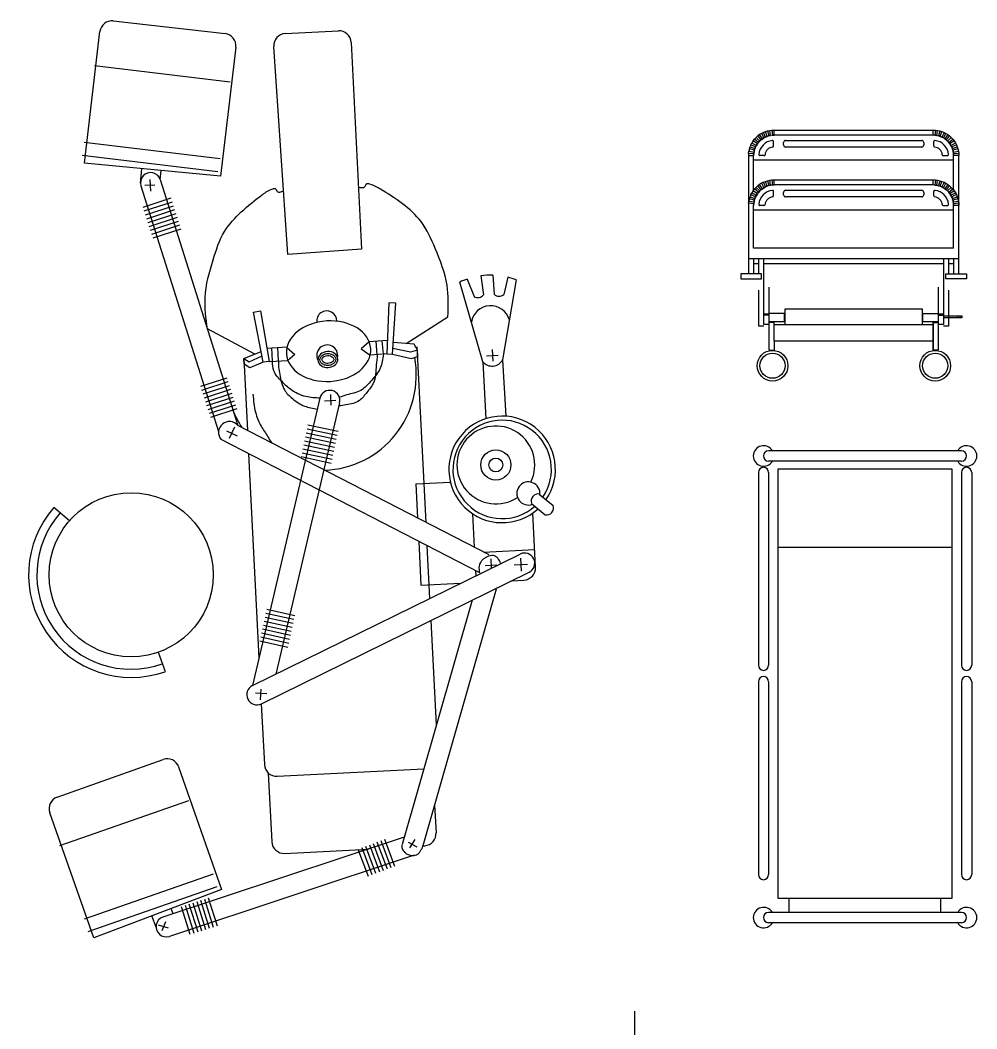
# Model space of a CAD drawing. Header units: millimetres. Extents: x -6176 to 11988, y -1403 to 10916.
# Drawn here: x 427 to 5090, y 2860 to 7777 of the extents above; entities that cross this region are included whole.
import ezdxf

# ---------------------------------------------------------------- set-up
doc = ezdxf.new("R2010")
doc.units = ezdxf.units.MM
doc.linetypes.add('DASHED2', pattern=[0.375, 0.25, -0.125])
doc.linetypes.add('HIDDEN', pattern=[0.375, 0.25, -0.125])

# ---------------------------------------------------------------- blocks, each defined once
blk = doc.blocks.new('A$C0E8B7BF9')
at = {"color": 0}
for p, q in [((470, 2300), (-470, 2300)), ((470, 2250), (-470, 2250)), ((-520, 2194.9), (-520, 1254.9)), ((-470, 2194.9), (-470, 1254.9)), ((470, 2194.9), (470, 1254.9)), ((520, 2194.9), (520, 1254.9)), ((-520, 1174.7), (-520, 234.7)), ((-470, 1174.7), (-470, 234.7)), ((470, 1174.7), (470, 234.7)), ((520, 1174.7), (520, 234.7)), ((-370, 55), (-370, 120)), ((370, 50), (370, 120)), ((470, 50), (-470, 50)), ((470, 50), (-470, 50)), ((470, 0), (-470, 0)), ((470, 0), (-470, 0))]:
    blk.add_line(p, q, dxfattribs=at)
blk.add_lwpolyline([(-425, 2210), (-425, 120), (425, 120), (425, 2210)], close=True, dxfattribs=at)
blk.add_lwpolyline([(-425, 1830.9), (425, 1830.9)], dxfattribs=at)
for centre, radius, start, end in [((-495, 2275), 50, 30, 330), ((495, 2275), 50, 210, 150), ((-470, 2275), 25, 90, 270), ((470, 2275), 25, 270, 90), ((-495, 2194.9), 25, 0, 180), ((495, 2194.9), 25, 0, 180), ((-495, 1254.9), 25, 180, 0), ((495, 1254.9), 25, 180, 0), ((-495, 1174.7), 25, 0, 180), ((495, 1174.7), 25, 0, 180), ((-495, 234.7), 25, 180, 0), ((495, 234.7), 25, 180, 0), ((-495, 25), 50, 30, 330), ((-470, 25), 25, 90, 270), ((-470, 25), 25, 90, 270), ((495, 25), 50, 210, 150), ((470, 25), 25, 270, 90), ((470, 25), 25, 270, 90)]:
    blk.add_arc(centre, radius, start, end, dxfattribs=at)
blk = doc.blocks.new('A$C63835DB5')
at = {"color": 0}
for p, q in [((-489.8, 975.6), (-483.2, 984.3)), ((-483.2, 984.3), (-475.8, 992.3)), ((-464, 968.3), (-483.2, 984.3)), ((-475.8, 992.3), (-467.8, 999.8)), ((-475.8, 992.3), (-458, 974.6)), ((-459, 1006.3), (-467.8, 999.8)), ((-467.8, 999.8), (-451.8, 980.6)), ((-450, 1012.3), (-459, 1006.3)), ((-444.8, 985.8), (-459, 1006.3)), ((-451.8, 980.6), (-444.8, 985.8)), ((-443, 987.1), (-450.8, 981.3)), ((-450.8, 981.3), (-444.2, 986.3)), ((-440.2, 1017.3), (-450, 1012.3)), ((-450, 1012.3), (-437.5, 990.6)), ((-444.8, 985.8), (-437.5, 990.6)), ((-434.5, 992.1), (-443, 987.1)), ((-440.5, 988.6), (-435.2, 991.8)), ((-440.2, 1017.3), (-430.2, 1021.3)), ((-429.8, 994.6), (-440.2, 1017.3)), ((-437.5, 990.6), (-429.8, 994.6)), ((-425.8, 996.3), (-434.5, 992.1)), ((-434, 992.3), (-427.8, 995.3)), ((-430.2, 1021.3), (-419.8, 1024.6)), ((-421.5, 997.8), (-430.2, 1021.3)), ((-429.8, 994.6), (-421.5, 997.8)), ((-413.2, 1000.6), (-425.8, 996.3)), ((-421.5, 997.8), (-421.8, 997.8)), ((-419.8, 1024.6), (-409, 1027.1)), ((-419.8, 1024.6), (-413.2, 1000.6)), ((-407, 1002.1), (-416.5, 999.6)), ((-413.2, 1000.6), (-404.8, 1002.3)), ((-409, 1027.1), (-398.2, 1028.6)), ((-404.8, 1002.3), (-409, 1027.1)), ((-397.2, 1003.6), (-407, 1002.1)), ((-396, 1003.6), (-404.8, 1002.3)), ((-398.2, 1028.6), (-387.5, 1028.8)), ((-398.2, 1028.6), (-396, 1003.6)), ((-397.2, 1003.6), (-387.5, 1003.8)), ((-387.5, 1028.8), (387.5, 1028.8)), ((-387.5, 1003.8), (-387.5, 1028.8)), ((387.5, 1003.8), (-387.5, 1003.8)), ((387.5, 1003.8), (387.5, 1028.8)), ((387.5, 1028.8), (398.5, 1028.6)), ((397.5, 1003.6), (387.5, 1003.8)), ((398.5, 1028.6), (396.2, 1003.6)), ((396.2, 1003.6), (405, 1002.3)), ((407, 1002.1), (397.5, 1003.6)), ((398.5, 1028.6), (409.2, 1027.1)), ((413.5, 1000.6), (402.8, 1002.6)), ((405, 1002.3), (409.2, 1027.1)), ((416.5, 999.6), (407, 1002.1)), ((409, 1001.3), (415.2, 999.8)), ((409.2, 1027.1), (420, 1024.6)), ((420, 1024.6), (413.5, 1000.6)), ((413.5, 1000.6), (425.8, 996.3)), ((423.2, 997.1), (418.8, 998.8)), ((420, 1024.6), (430.2, 1021.3)), ((421.8, 997.8), (430.2, 1021.3)), ((429.8, 994.6), (421.8, 997.8)), ((434.8, 992.1), (425.8, 996.3)), ((440.5, 1017.3), (429.8, 994.6)), ((429.8, 994.6), (437.5, 990.6)), ((430.2, 1021.3), (440.5, 1017.3)), ((443.2, 987.1), (434.8, 992.1)), ((437.5, 990.6), (450, 1012.3)), ((445, 985.8), (437.5, 990.6)), ((440.5, 1017.3), (450, 1012.3)), ((451, 981.3), (443.2, 987.1)), ((444.2, 986.1), (447, 984.3)), ((459.2, 1006.3), (445, 985.8)), ((445, 985.8), (451.8, 980.6)), ((450, 1012.3), (459.2, 1006.3)), ((451.8, 980.6), (468, 999.8)), ((476, 992.3), (458.2, 974.6)), ((459.2, 1006.3), (468, 999.8)), ((464.2, 968.3), (483.2, 984.3)), ((468, 999.8), (476, 992.3)), ((476, 992.3), (483.2, 984.3)), ((483.2, 984.3), (490, 975.6)), ((-508, 936.3), (-510.5, 925.6)), ((-508, 936.3), (-504.8, 946.8)), ((-484, 929.8), (-508, 936.3)), ((-500.8, 956.8), (-504.8, 946.8)), ((-504.8, 946.8), (-481.2, 938.1)), ((-500.8, 956.8), (-495.8, 966.3)), ((-478, 946.3), (-500.8, 956.8)), ((-489.8, 975.6), (-495.8, 966.3)), ((-495.8, 966.3), (-474, 953.8)), ((-469.2, 961.3), (-489.8, 975.6)), ((-484, 929.8), (-481, 939.1)), ((-479.8, 942.3), (-483, 933.1)), ((-481.2, 938.1), (-478, 946.3)), ((-475.5, 951.1), (-479.8, 942.3)), ((-479, 944.1), (-476.2, 949.8)), ((-478, 946.3), (-474, 953.8)), ((-470.5, 959.6), (-475.5, 951.1)), ((-475.2, 951.8), (-472.2, 956.8)), ((-474, 953.8), (-469.2, 961.3)), ((-464.8, 967.3), (-470.5, 959.6)), ((-469.5, 960.8), (-468.2, 962.6)), ((-469.2, 961.3), (-464, 968.3)), ((-458, 974.6), (-464.8, 967.3)), ((-458, 974.6), (-464.5, 967.8)), ((-450.8, 981.3), (-458, 974.6)), ((-458, 974.6), (-451.8, 980.6)), ((-390.4, 950.7), (-390.4, 972.6)), ((-341.9, 955.9), (-341.9, 967.9)), ((-331.9, 977.9), (331.9, 977.9)), ((331.9, 945.9), (-331.9, 945.9)), ((341.9, 967.9), (341.9, 955.9)), ((390.4, 950.7), (390.4, 972.6)), ((458.2, 974.6), (451, 981.3)), ((458.2, 974.6), (464.2, 968.3)), ((464.8, 967.3), (458.2, 974.6)), ((469.5, 961.3), (464.2, 968.3)), ((470.8, 959.6), (464.8, 967.3)), ((464.8, 967.3), (469.8, 960.6)), ((490, 975.6), (469.5, 961.3)), ((469.5, 961.3), (474.2, 953.8)), ((475.8, 951.1), (470.8, 959.6)), ((472.2, 956.8), (475.2, 951.8)), ((474.2, 953.8), (495.8, 966.3)), ((478.2, 946.3), (474.2, 953.8)), ((480, 942.3), (475.8, 951.1)), ((500.8, 956.8), (478.2, 946.3)), ((478.2, 946.3), (481.5, 938.1)), ((483.2, 933.1), (480, 942.3)), ((481, 939.1), (482.2, 935.3)), ((481.5, 938.1), (505, 946.8)), ((484.2, 929.8), (481.5, 938.1)), ((508.2, 936.3), (484.2, 929.8)), ((490, 975.6), (495.8, 966.3)), ((495.8, 966.3), (500.8, 956.8)), ((500.8, 956.8), (505, 946.8)), ((505, 946.8), (508.2, 936.3)), ((508.2, 936.3), (510.8, 925.6)), ((-512, 914.8), (-512.5, 903.8)), ((-512.5, 903.8), (-512.5, 328.3)), ((-512.5, 903.8), (-487.5, 903.8)), ((-512, 914.8), (-510.5, 925.6)), ((-487, 912.6), (-512, 914.8)), ((-510.5, 925.6), (-485.8, 921.3)), ((-487, 913.8), (-487.5, 903.8)), ((-487.5, 903.8), (-487, 912.6)), ((-487.5, 735.6), (-487.5, 903.8)), ((-485.5, 923.6), (-487, 913.8)), ((-487, 912.6), (-485.8, 921.3)), ((-485.8, 921.3), (-484, 929.8)), ((-483, 933.1), (-485.5, 923.6)), ((-484.8, 926.8), (-483.2, 932.3)), ((-437.1, 903.9), (-457.8, 904)), ((437.1, 903.9), (457.8, 904)), ((485.8, 923.6), (483.2, 933.1)), ((483.2, 932.3), (484.8, 926.8)), ((484.2, 929.8), (486, 921.3)), ((487, 913.8), (485.8, 923.6)), ((486, 921.3), (510.8, 925.6)), ((487.2, 912.6), (486, 921.3)), ((487.5, 903.8), (487, 913.8)), ((512, 914.8), (487.2, 912.6)), ((487.2, 912.6), (487.5, 903.8)), ((512.5, 903.8), (487.5, 903.8)), ((487.5, 735.8), (487.5, 903.8)), ((510.8, 925.6), (512, 914.8)), ((512, 914.8), (512.5, 903.8)), ((512.5, 328.3), (512.5, 903.8)), ((-487.5, 884), (487.5, 884)), ((-489.8, 732.6), (-483.2, 741.3)), ((-483.2, 741.3), (-475.8, 749.3)), ((-464, 725.3), (-483.2, 741.3)), ((-475.8, 749.3), (-467.8, 756.8)), ((-475.8, 749.3), (-458, 731.6)), ((-459, 763.3), (-467.8, 756.8)), ((-467.8, 756.8), (-451.8, 737.6)), ((-450, 769.3), (-459, 763.3)), ((-444.8, 742.8), (-459, 763.3)), ((-450.8, 738.3), (-458, 731.6)), ((-458, 731.6), (-451.8, 737.6)), ((-451.8, 737.6), (-444.8, 742.8)), ((-443, 744.1), (-450.8, 738.3)), ((-450.8, 738.3), (-444.2, 743.3)), ((-440.2, 774.3), (-450, 769.3)), ((-450, 769.3), (-437.5, 747.6)), ((-444.8, 742.8), (-437.5, 747.6)), ((-434.5, 749.1), (-443, 744.1)), ((-440.5, 745.6), (-435.2, 748.8)), ((-440.2, 774.3), (-430.2, 778.3)), ((-429.8, 751.6), (-440.2, 774.3)), ((-437.5, 747.6), (-429.8, 751.6)), ((-425.8, 753.3), (-434.5, 749.1)), ((-434, 749.3), (-427.8, 752.3)), ((-430.2, 778.3), (-419.8, 781.6)), ((-421.5, 754.8), (-430.2, 778.3)), ((-429.8, 751.6), (-421.5, 754.8)), ((-413.2, 757.6), (-425.8, 753.3)), ((-421.5, 754.8), (-421.8, 754.8)), ((-419.8, 781.6), (-409, 784.1)), ((-419.8, 781.6), (-413.2, 757.6)), ((-407, 759.1), (-416.5, 756.6)), ((-413.2, 757.6), (-404.8, 759.3)), ((-409, 784.1), (-398.2, 785.6)), ((-404.8, 759.3), (-409, 784.1)), ((-397.2, 760.6), (-407, 759.1)), ((-396, 760.6), (-404.8, 759.3)), ((-398.2, 785.6), (-387.5, 785.8)), ((-398.2, 785.6), (-396, 760.6)), ((-397.2, 760.6), (-387.5, 760.8)), ((-387.5, 785.8), (387.5, 785.8)), ((-387.5, 760.8), (-387.5, 785.8)), ((387.5, 760.8), (-387.5, 760.8)), ((387.5, 760.8), (387.5, 785.8)), ((387.5, 785.8), (398.5, 785.6)), ((397.5, 760.6), (387.5, 760.8)), ((398.5, 785.6), (396.2, 760.6)), ((396.2, 760.6), (405, 759.3)), ((407, 759.1), (397.5, 760.6)), ((398.5, 785.6), (409.2, 784.1)), ((413.5, 757.6), (402.8, 759.6)), ((405, 759.3), (409.2, 784.1)), ((416.5, 756.6), (407, 759.1)), ((409, 758.3), (415.2, 756.8)), ((409.2, 784.1), (420, 781.6)), ((420, 781.6), (413.5, 757.6)), ((413.5, 757.6), (425.8, 753.3)), ((423.2, 754.1), (418.8, 755.8)), ((420, 781.6), (430.2, 778.3)), ((421.8, 754.8), (430.2, 778.3)), ((429.8, 751.6), (421.8, 754.8)), ((434.8, 749.1), (425.8, 753.3)), ((440.5, 774.3), (429.8, 751.6)), ((429.8, 751.6), (437.5, 747.6)), ((430.2, 778.3), (440.5, 774.3)), ((443.2, 744.1), (434.8, 749.1)), ((437.5, 747.6), (450, 769.3)), ((445, 742.8), (437.5, 747.6)), ((440.5, 774.3), (450, 769.3)), ((451, 738.3), (443.2, 744.1)), ((444.2, 743.1), (447, 741.3)), ((459.2, 763.3), (445, 742.8)), ((445, 742.8), (451.8, 737.6)), ((450, 769.3), (459.2, 763.3)), ((458.2, 731.6), (451, 738.3)), ((451.8, 737.6), (468, 756.8)), ((476, 749.3), (458.2, 731.6)), ((459.2, 763.3), (468, 756.8)), ((464.2, 725.3), (483.2, 741.3)), ((468, 756.8), (476, 749.3)), ((476, 749.3), (483.2, 741.3)), ((483.2, 741.3), (490, 732.6)), ((-508, 693.3), (-510.5, 682.6)), ((-508, 693.3), (-504.8, 703.8)), ((-484, 686.8), (-508, 693.3)), ((-500.8, 713.8), (-504.8, 703.8)), ((-504.8, 703.8), (-481.2, 695.1)), ((-500.8, 713.8), (-495.8, 723.3)), ((-478, 703.3), (-500.8, 713.8)), ((-489.8, 732.6), (-495.8, 723.3)), ((-495.8, 723.3), (-474, 710.8)), ((-469.2, 718.3), (-489.8, 732.6)), ((-483, 690.1), (-485.5, 680.6)), ((-484.8, 683.8), (-483.2, 689.3)), ((-484, 686.8), (-481, 696.1)), ((-479.8, 699.3), (-483, 690.1)), ((-481.2, 695.1), (-478, 703.3)), ((-475.5, 708.1), (-479.8, 699.3)), ((-479, 701.1), (-476.2, 706.8)), ((-478, 703.3), (-474, 710.8)), ((-470.5, 716.6), (-475.5, 708.1)), ((-475.2, 708.8), (-472.2, 713.8)), ((-474, 710.8), (-469.2, 718.3)), ((-464.8, 724.3), (-470.5, 716.6)), ((-469.5, 717.8), (-468.2, 719.6)), ((-469.2, 718.3), (-464, 725.3)), ((-458, 731.6), (-464.8, 724.3)), ((-458, 731.6), (-464.5, 724.8)), ((-390.4, 707.7), (-390.4, 729.6)), ((-341.9, 713), (-341.9, 725)), ((-331.9, 735), (331.9, 735)), ((331.9, 703), (-331.9, 703)), ((341.9, 725), (341.9, 713)), ((390.4, 707.7), (390.4, 729.6)), ((458.2, 731.6), (464.2, 725.3)), ((464.8, 724.3), (458.2, 731.6)), ((469.5, 718.3), (464.2, 725.3)), ((470.8, 716.6), (464.8, 724.3)), ((464.8, 724.3), (469.8, 717.6)), ((490, 732.6), (469.5, 718.3)), ((469.5, 718.3), (474.2, 710.8)), ((475.8, 708.1), (470.8, 716.6)), ((472.2, 713.8), (475.2, 708.8)), ((474.2, 710.8), (495.8, 723.3)), ((478.2, 703.3), (474.2, 710.8)), ((480, 699.3), (475.8, 708.1)), ((500.8, 713.8), (478.2, 703.3)), ((478.2, 703.3), (481.5, 695.1)), ((483.2, 690.1), (480, 699.3)), ((481, 696.1), (482.2, 692.3)), ((481.5, 695.1), (505, 703.8)), ((484.2, 686.8), (481.5, 695.1)), ((485.8, 680.6), (483.2, 690.1)), ((483.2, 689.3), (484.8, 683.8)), ((508.2, 693.3), (484.2, 686.8)), ((490, 732.6), (495.8, 723.3)), ((495.8, 723.3), (500.8, 713.8)), ((500.8, 713.8), (505, 703.8)), ((505, 703.8), (508.2, 693.3)), ((508.2, 693.3), (510.8, 682.6)), ((-512, 671.8), (-512.5, 660.8)), ((-512, 671.8), (-510.5, 682.6)), ((-487, 669.6), (-512, 671.8)), ((-510.5, 682.6), (-485.8, 678.3)), ((-487, 670.8), (-487.5, 660.8)), ((-487.5, 660.8), (-487, 669.6)), ((-487.5, 453.3), (-487.5, 660.8)), ((-487.5, 639.3), (487.5, 639.3)), ((-485.5, 680.6), (-487, 670.8)), ((-487, 669.6), (-485.8, 678.3)), ((-485.8, 678.3), (-484, 686.8)), ((-437.1, 661), (-457.8, 661)), ((437.1, 661), (457.8, 661)), ((484.2, 686.8), (486, 678.3)), ((487, 670.8), (485.8, 680.6)), ((486, 678.3), (510.8, 682.6)), ((487.2, 669.6), (486, 678.3)), ((487.5, 660.8), (487, 670.8)), ((512, 671.8), (487.2, 669.6)), ((487.2, 669.6), (487.5, 660.8)), ((487.5, 453.3), (487.2, 665.8)), ((512.5, 660.8), (487.5, 660.8)), ((510.8, 682.6), (512, 671.8)), ((512, 671.8), (512.5, 660.8)), ((487.5, 453.3), (-487.5, 453.3)), ((-512.5, 403.3), (512.5, 403.3)), ((-487.5, 403.3), (-487.5, 328.3)), ((-462.5, 328.3), (-462.5, 403.3)), ((-437.5, 80.5), (-437.5, 403.3)), ((437.5, 403.3), (437.5, 80.5)), ((462.5, 403.3), (462.5, 328.3)), ((487.5, 403.3), (487.5, 328.3)), ((-487.8, 378.3), (-462.8, 378.3)), ((-437.5, 378.3), (437.5, 378.3)), ((462.2, 378.3), (487.2, 378.3)), ((-450, 328.3), (-549.8, 328.3)), ((-549.8, 303.3), (-450, 303.3)), ((-549.2, 303.3), (-549.2, 328.3)), ((-450, 303.3), (-450, 328.3)), ((450, 328.3), (550, 328.3)), ((450, 303.3), (450, 328.3)), ((550, 303.3), (450, 303.3)), ((550, 328.3), (550, 303.3)), ((-462.5, 73.1), (-462.5, 247.9)), ((-412.5, -45), (-412.5, 263)), ((412.5, 263), (412.5, -45)), ((462.5, 247.9), (462.5, 73.1)), ((335, 155), (-335, 155)), ((-335, 155), (-335, 80)), ((335, 80), (335, 155)), ((-412.5, 131.1), (-437.5, 131.1)), ((-412.5, 125.8), (-437.5, 125.8)), ((-337.5, 133.8), (-412.5, 133.8)), ((-337.5, 93.8), (-337.5, 133.8)), ((337.5, 122.5), (335, 122.5)), ((335, 112.5), (337.5, 112.5)), ((337.5, 133.8), (412.5, 133.8)), ((337.5, 93.8), (337.5, 133.8)), ((437.5, 131.1), (412.5, 131.1)), ((412.5, 125.8), (437.5, 125.8)), ((437.5, 122.5), (527.5, 122.5)), ((527.5, 112.5), (437.5, 112.5)), ((449.8, 122.5), (449.8, 122.5)), ((449.8, 112.5), (449.8, 112.5)), ((460.8, 122.5), (460.8, 122.5)), ((460.8, 112.2), (460.8, 112.5)), ((507.5, 112.5), (507.5, 122.5)), ((517.5, 122.5), (517.5, 112.5)), ((527.5, 122.5), (527.5, 112.5)), ((-437.5, 73.1), (-462.5, 73.1)), ((-412.5, 80.5), (-437.5, 80.5)), ((-337.5, 93.8), (-412.5, 93.8)), ((-387.5, 90), (-412.5, 90)), ((-387.5, 0), (-387.5, 90)), ((-387.5, 80), (387.5, 80)), ((412.5, 93.8), (337.5, 93.8)), ((387.5, -45), (387.5, 90)), ((387.5, 90), (412.5, 90)), ((388, 90), (388, -45)), ((412.2, 90), (412.2, -45)), ((437.5, 80.5), (412.5, 80.5)), ((462.5, 73.1), (437.5, 73.1)), ((387.5, 0), (-387.5, 0)), ((-412.5, -45), (-387.5, -45)), ((-387.5, -0.2), (-387.5, -45)), ((412.5, -45), (387.5, -45))]:
    blk.add_line(p, q, dxfattribs=at)
for centre, radius in [((-395.5, -120.1), 74.8), ((397.6, -120.1), 74.8), ((-395.5, -120.1), 61.4), ((397.6, -120.1), 61.4)]:
    blk.add_circle(centre, radius, dxfattribs=at)
for centre, radius, start, end in [((-389, 903.9), 74, 95.3218, 175.8133), ((-390.4, 903.9), 42, 96.1069, 173.8894), ((-395.4, 972.6), 5, 0, 95.3218), ((-395.4, 950.7), 5, 276.1069, 0), ((-331.9, 967.9), 10, 90, 180), ((-331.9, 955.9), 10, 180, 270), ((331.9, 967.9), 10, 0, 90), ((331.9, 955.9), 10, 270, 0), ((395.4, 972.6), 5, 84.6782, 180), ((395.4, 950.7), 5, 180, 263.8931), ((390.4, 903.9), 42, 6.1106, 83.8931), ((389, 903.9), 74, 4.1867, 84.6782), ((-457.8, 909), 5, 175.8133, 269.9632), ((-437.1, 908.9), 5, 269.9632, 353.8894), ((437.1, 908.9), 5, 186.1106, 270.0368), ((457.8, 909), 5, 270.0368, 4.1867), ((-389, 661), 74, 95.3218, 175.8133), ((-390.4, 661), 42, 96.1069, 173.8894), ((-395.4, 729.6), 5, 0, 95.3218), ((-395.4, 707.7), 5, 276.1069, 0), ((-331.9, 725), 10, 90, 180), ((-331.9, 713), 10, 180, 270), ((331.9, 725), 10, 0, 90), ((331.9, 713), 10, 270, 0), ((395.4, 729.6), 5, 84.6782, 180), ((395.4, 707.7), 5, 180, 263.8931), ((390.4, 661), 42, 6.1106, 83.8931), ((389, 661), 74, 4.1867, 84.6782), ((-457.8, 666), 5, 175.8133, 269.9632), ((-437.1, 666), 5, 269.9632, 353.8894), ((437.1, 666), 5, 186.1106, 270.0368), ((457.8, 666), 5, 270.0368, 4.1867)]:
    blk.add_arc(centre, radius, start, end, dxfattribs=at)
blk = doc.blocks.new('XR17192A-P')
at = {"color": 40, "linetype": 'DASHED2'}
for p, q in [((0, -1.7055), (0, 2.2461)), ((-3.222, 0), (3.8885, 0))]:
    blk.add_line(p, q, dxfattribs=at)
at = {"linetype": 'HIDDEN'}
for p, q in [((1.6673, 2.135), (1.6673, -2.135)), ((1.7673, 2.135), (1.7673, -2.135)), ((2.9873, 2.135), (2.9873, -2.135)), ((3.0873, 2.135), (3.0873, -2.135))]:
    blk.add_line(p, q, dxfattribs=at)
for p, q in [((1.6673, 2.135), (3.0873, 2.135)), ((2.0944, 2.0294), (1.7658, 1.6136)), ((2.0944, 2.0294), (2.9888, 1.3226)), ((0.7925, 1.1075), (1.2453, 1.7404)), ((0.8273, 1.6731), (3.9273, 1.6731)), ((0.8273, 1.6731), (0.8273, 1.2631)), ((0.8273, 1.6231), (3.9273, 1.6231)), ((0.8773, 1.6231), (0.8773, 1.3131)), ((2.146, 1.3131), (2.146, 1.6231)), ((2.6085, 1.6231), (2.6085, 1.3131)), ((3.8773, 1.6231), (3.8773, 1.3131)), ((3.9273, 1.6731), (3.9273, 1.2631)), ((1.7658, 1.6136), (2.6602, 0.9068)), ((-0.0818, 1.4909), (0.0818, 1.4909)), ((-0.0818, 1.1416), (-0.0818, 1.4909)), ((0.0818, 1.1416), (0.0818, 1.4909)), ((-0.32, 1.345), (-0.32, 0.845)), ((-0.32, 1.345), (-0.27, 1.345)), ((-0.27, 1.345), (-0.27, 0.845)), ((0.8273, 1.3131), (3.9273, 1.3131)), ((2.9888, 1.3226), (2.6602, 0.9068)), ((0.8273, 1.2631), (3.9273, 1.2631)), ((-1.54, 1.17), (-1.77, 0.94)), ((-1.54, 1.17), (-0.32, 1.17)), ((-0.0818, 1.1416), (0.0818, 1.1416)), ((0.1212, 1.1022), (0.2872, 1.1742)), ((0.2872, 1.1742), (0.2872, 0.8559)), ((0.414, 0.063), (0.5861, 1.1511)), ((0.4436, 0.0583), (0.6157, 1.1464)), ((0.4809, 1.1742), (0.4809, 0.8559)), ((0.5967, 1.1344), (1.4691, 0.8753)), ((0.6052, 1.1632), (1.381, 0.9327)), ((1.2546, 1.137), (1.1455, 1.0029)), ((1.2546, 1.137), (1.4534, 1.0483)), ((-0.1212, 1.1022), (0.1212, 1.1022)), ((-0.1212, 0.9034), (-0.1212, 1.1022)), ((0.1212, 0.9034), (0.1212, 1.1022)), ((0.1887, 1.1314), (0.1657, 1.0905)), ((0.1657, 1.0905), (0.1657, 1.0544)), ((0.1657, 1.0544), (0.1952, 1.0216)), ((-1.3647, 1.02), (-1.54, 0.8447)), ((-1.3647, 1.02), (-0.32, 1.02)), ((0.1952, 0.9921), (0.169, 0.9625)), ((0.1952, 1.0216), (0.1952, 0.9921)), ((1.3513, 0.974), (1.381, 0.9327)), ((1.4053, 0.9531), (1.3574, 0.9818)), ((1.4534, 1.0483), (1.4342, 0.9178)), ((-1.77, 0.94), (-1.77, 0.1617)), ((-0.27, 0.9461), (-0.2273, 0.9461)), ((-0.2273, 0.9461), (-0.2273, 0.9034)), ((-0.2273, 0.9034), (0.1887, 0.9034)), ((0.169, 0.9625), (0.169, 0.9297)), ((0.169, 0.9297), (0.1887, 0.9034)), ((1.4217, 0.8327), (1.2442, 0.9421)), ((1.4691, 0.8753), (1.4053, 0.9531)), ((-1.54, 0.8447), (-1.54, 0.1617)), ((-0.32, 0.845), (-0.27, 0.845)), ((-0.27, 0.8772), (0.2872, 0.8772)), ((-0.1212, 0.5022), (-0.1212, 0.8772)), ((0.1212, 0.5022), (0.1212, 0.8772)), ((1.4297, 0.887), (1.4217, 0.8327)), ((3.0049, 0.57), (3.3283, 0.57)), ((3.3283, 0.57), (3.3283, 0.525)), ((-0.1212, 0.5022), (0.1212, 0.5022)), ((3.3283, 0.525), (3.4033, 0.45)), ((-0.1606, 0.4628), (0.1606, 0.4628)), ((-0.1606, 0.2477), (-0.1606, 0.4628)), ((0.1606, 0.2477), (0.1606, 0.4628)), ((3.4033, 0.45), (3.4033, -0.45)), ((1.115, 0.3249), (1.115, -0.2927)), ((1.3639, 0.38), (3.0542, 0.38)), ((1.3639, 0.38), (1.3639, 0.32)), ((1.3639, 0.35), (3.0542, 0.35)), ((1.3939, 0.35), (1.3939, -0.35)), ((3.0542, 0.38), (3.0542, 0.35)), ((3.0542, 0.35), (3.1042, 0.3)), ((-0.1606, 0.2477), (0.1606, 0.2477)), ((3.1042, 0.3), (3.1042, -0.3)), ((-2.14, 0.1617), (-0.2889, 0.1617)), ((-2.14, -0.1617), (-2.14, 0.1617)), ((-1.77, 0.1617), (-1.77, -0.1617)), ((-1.54, 0.1617), (-1.54, -0.1617)), ((-1.1405, 0.14), (-1.1405, 0.18)), ((-1.0905, 0.23), (-0.7118, 0.23)), ((-0.2889, 0.1617), (-0.2889, -0.1617)), ((0.2599, 0.14), (0.2599, 0.18)), ((0.3099, 0.23), (0.4404, 0.23)), ((0.4708, 0.23), (1.2739, 0.23)), ((-1.4004, 0.09), (-1.1905, 0.09)), ((0, 0.09), (0.2099, 0.09)), ((0.414, -0.0605), (0.414, -0.8853)), ((0.4436, -0.0605), (0.4436, -0.8853)), ((-1.4004, -0.09), (-1.1905, -0.09)), ((-1.1405, -0.14), (-1.1405, -0.18)), ((0, -0.09), (0.2099, -0.09)), ((0.2599, -0.14), (0.2599, -0.18)), ((-2.14, -0.1617), (-0.2889, -0.1617)), ((-1.77, -0.1617), (-1.77, -0.94)), ((-1.54, -0.1617), (-1.54, -0.8447)), ((-1.0905, -0.23), (-0.7382, -0.23)), ((0.3099, -0.23), (0.414, -0.23)), ((0.4436, -0.23), (1.2739, -0.23)), ((1.3639, -0.32), (1.3639, -0.38)), ((3.0542, -0.35), (3.1042, -0.3)), ((1.3639, -0.35), (3.0542, -0.35)), ((1.3639, -0.38), (3.0542, -0.38)), ((3.0542, -0.35), (3.0542, -0.38)), ((3.3283, -0.525), (3.4033, -0.45)), ((3.3283, -0.525), (3.3283, -0.57)), ((3.0049, -0.57), (3.3283, -0.57)), ((-1.54, -0.8447), (-1.3647, -1.02)), ((-0.14, -0.8642), (-0.2394, -0.9909)), ((-0.1007, -0.845), (0.1007, -0.845)), ((0.14, -0.8642), (0.2394, -0.9909)), ((0.4336, -0.8713), (1.1586, -1.1178)), ((-1.77, -0.94), (-1.54, -1.17)), ((0.424, -0.8993), (1.1491, -1.1459)), ((-1.3647, -1.02), (-0.25, -1.02)), ((-0.25, -1.0218), (0.25, -1.0218)), ((-0.25, -1.295), (-0.25, -1.0218)), ((0.25, -1.02), (0.25, -1.17)), ((0.25, -1.295), (0.25, -1.0218)), ((0.8162, -1.0327), (1.327, -1.6789)), ((1.1586, -1.1178), (1.2061, -1.0191)), ((1.2061, -1.0191), (1.2368, -1.0093)), ((-1.54, -1.17), (-0.25, -1.17)), ((1.1459, -1.1443), (1.0982, -1.2429)), ((0.6058, -1.216), (0.5982, -1.2237)), ((0.5982, -1.2237), (0.6987, -1.3242)), ((0.7127, -1.3101), (0.6058, -1.216)), ((1.0982, -1.2429), (1.1097, -1.273)), ((-0.2, -1.345), (0.2, -1.345)), ((0.233, -1.7131), (0.6507, -1.2954)), ((0.6, -1.3074), (0.5929, -1.3532)), ((0.6149, -1.3312), (0.6088, -1.307)), ((0.6507, -1.2954), (0.6907, -1.4072)), ((0.6507, -1.2954), (0.6891, -1.3338)), ((0.6891, -1.3338), (0.7231, -1.2998)), ((0.7371, -1.3138), (0.7031, -1.3478)), ((0.7031, -1.3478), (0.8384, -1.4831)), ((0.7127, -1.3382), (0.8683, -1.4939)), ((0.7231, -1.2998), (0.7371, -1.3138)), ((0.8057, -1.3919), (0.7272, -1.3237)), ((0.3448, -1.7531), (0.6907, -1.4072)), ((0.3807, -1.789), (0.7266, -1.4431)), ((0.6907, -1.4072), (0.7266, -1.4431)), ((0.8384, -1.4831), (0.7266, -1.4431)), ((0.8405, -1.3822), (0.8057, -1.3919)), ((0.8405, -1.3822), (0.9102, -1.452)), ((0.8683, -1.4939), (0.9102, -1.452)), ((0.4207, -1.9008), (0.848, -1.4735)), ((0.8264, -1.5338), (0.7806, -1.5409)), ((0.8026, -1.5189), (0.8268, -1.525)), ((0.832, -1.4575), (0.8224, -1.4671)), ((0.2688, -1.6772), (0.2446, -1.6712)), ((0.245, -1.6624), (0.2908, -1.6553)), ((0.233, -1.7131), (0.4207, -1.9008)), ((0.233, -1.7131), (0.3448, -1.7531)), ((0.3448, -1.7531), (0.3807, -1.789)), ((0.3807, -1.789), (0.4207, -1.9008)), ((0.4714, -1.8888), (0.4785, -1.843)), ((0.8095, -2.2874), (1.2408, -1.8561)), ((1.2408, -1.8561), (1.5308, -2.146)), ((0.4566, -1.865), (0.4626, -1.8892)), ((1.0994, -2.5773), (1.5308, -2.146)), ((1.6673, -2.135), (3.0873, -2.135)), ((0.8095, -2.2874), (1.0994, -2.5773))]:
    blk.add_line(p, q)
for centre, radius in [((0.6009, 1.1488), 0.015), ((0.4288, -0.8853), 0.0148)]:
    blk.add_circle(centre, radius)
for centre, radius, start, end in [((0, 0), 2.14, 54.41581, 308.32331), ((0.3841, 1.1742), 0.0969, 0, 180), ((-0.0818, 1.1022), 0.0394, 90, 180), ((0.0818, 1.1022), 0.0394, 0, 90), ((1.3543, 0.9779), 0.00496, 52.11097, 232.11097), ((0.3841, 0.8559), 0.0969, 180, 0), ((-0.1212, 0.4628), 0.0394, 90, 180), ((0.1212, 0.4628), 0.0394, 0, 90), ((0, 0), 0.275, 24.00905, 132.81841), ((1.3639, 0.23), 0.09, 90, 180), ((-1.0905, 0.18), 0.05, 90, 180), ((-0.2889, 0.3117), 0.15, 270, 312.81841), ((0.3099, 0.18), 0.05, 90, 180), ((-1.4004, 0), 0.09, 90, 270), ((-1.1905, 0.14), 0.05, 270, 0), ((0, 0), 0.09, 90, 270), ((0.2099, 0.14), 0.05, 270, 0), ((0, 0), 0.275, 335.99095, 24.00905), ((0.4288, 0.0607), 0.015, 171.01033, 351.01033), ((0.4288, -0.0605), 0.0148, 0, 180), ((-1.1905, -0.14), 0.05, 0, 90), ((0, 0), 0.275, 227.18159, 335.99095), ((0.2099, -0.14), 0.05, 0, 90), ((-1.0905, -0.18), 0.05, 180, 270), ((-0.2889, -0.3117), 0.15, 47.18159, 90), ((0.3099, -0.18), 0.05, 180, 270), ((1.3639, -0.23), 0.09, 180, 270), ((-0.1007, -0.895), 0.05, 90, 141.91539), ((0.1007, -0.895), 0.05, 38.08461, 90), ((-0.2, -1.0218), 0.05, 141.91539, 180), ((0.2, -1.0218), 0.05, 360, 38.08461), ((1.1539, -1.1318), 0.0148, 251.22021, 71.22021), ((-0.2, -1.295), 0.05, 180, 270), ((0.2, -1.295), 0.05, 270, 0), ((0.6045, -1.3081), 0.00709, 323.3005, 221.90238), ((0.6045, -1.3081), 0.00449, 14.02347, 171.17941), ((0.8257, -1.5293), 0.00709, 228.09762, 126.6995), ((0.8257, -1.5293), 0.00449, 278.82059, 75.97653), ((0.2457, -1.6668), 0.00709, 48.09762, 306.6995), ((0.2457, -1.6668), 0.00449, 98.82059, 255.97653), ((0.467, -1.8881), 0.00709, 143.3005, 41.90238), ((0.467, -1.8881), 0.00449, 194.02347, 351.17941)]:
    blk.add_arc(centre, radius, start, end)
blk = doc.blocks.new('21154')
at = {"color": 0}
for p, q in [((-87.2, 2699.8), (458, 2638.2)), ((-227.6, 2006.2), (-152.8, 2647.7)), ((751, 2638.2), (1010.3, 2651.3)), ((510.2, 2572.2), (435.1, 1942.7)), ((764, 1561.1), (694.9, 2574.9)), ((1072.5, 2595), (1123.5, 1586.8)), ((435.1, 1942.7), (-227.6, 2006.2)), ((45.2, 1908.8), (52, 1979.4)), ((141.7, 1926.2), (145.9, 1970.4)), ((90.7, 1927.6), (93.6, 1870.1)), ((141.7, 1926.2), (520.2, 728.2)), ((47.4, 1896.4), (425.9, 698.4)), ((65.8, 1898.8), (115.8, 1901.3)), ((193.2, 1835.1), (56.2, 1790.6)), ((199.3, 1816.3), (62.3, 1771.8)), ((205.4, 1797.5), (68.5, 1753)), ((211.5, 1778.7), (74.6, 1734.2)), ((217.6, 1759.9), (80.7, 1715.4)), ((223.7, 1741.1), (86.8, 1696.6)), ((229.8, 1722.3), (92.9, 1677.8)), ((235.9, 1703.5), (99, 1659)), ((242, 1684.7), (105.1, 1640.2)), ((1123.5, 1586.8), (764, 1561.1)), ((1714.8, 1038), (1602, 1426.6)), ((1638.1, 1441.7), (1671.5, 1356.1)), ((1704.6, 1458), (1717.5, 1365)), ((1763.6, 1461), (1769.2, 1367.7)), ((1877.3, 1437.1), (1810.8, 1047.5)), ((1836.2, 1450.5), (1816.8, 1366.8)), ((596.3, 1280.9), (629.9, 1287)), ((644.1, 1035.8), (596.3, 1280.9)), ((629.9, 1287), (671.9, 1040.2)), ((1256.3, 1326.5), (1245.7, 1076.4)), ((1290.4, 1324.7), (1256.3, 1326.5)), ((1273.8, 1075.6), (1290.4, 1324.7)), ((1339.7, 1127.7), (1544.3, 1258.2)), ((602.7, 1075.9), (371.4, 1198.9)), ((1160.3, 1135.9), (1121.8, 1100.7)), ((1248.5, 1142.6), (1160.3, 1135.9)), ((1199.8, 1072.9), (1194.8, 1138.6)), ((1229.2, 1075.1), (1224.2, 1140.8)), ((1379.3, 1125), (1277.6, 1131.8)), ((549, 1054.8), (633.9, 1088.1)), ((660.7, 1105.5), (759.7, 1110.5)), ((688.4, 1041), (685.1, 1106.8)), ((717.8, 1042.5), (714.5, 1108.2)), ((759.1, 1108.1), (798.4, 1074.6)), ((1121.8, 1100.7), (1164.7, 1070.3)), ((1360.9, 1084.6), (1275.6, 1103)), ((1395.4, 1094.6), (1360.9, 1084.6)), ((1395.4, 1094.6), (1379.3, 1125)), ((1437.8, 255.4), (1394.5, 1111.2)), ((1396.9, 1063.5), (1395.4, 1094.6)), ((1760.3, 1098.1), (1763.2, 1042.1)), ((550.4, 1026.7), (549, 1054.8)), ((549, 1054.8), (574.7, 1038.2)), ((549, 1054.8), (566.7, 704.2)), ((574.7, 1038.2), (638, 1067.1)), ((644.1, 1035.8), (577.6, 1008.9)), ((671.9, 1040.2), (644.1, 1035.8)), ((671.9, 1040.2), (763.8, 1044.8)), ((798.4, 1074.6), (763.8, 1044.8)), ((1245.7, 1076.4), (1164.7, 1070.3)), ((1245.7, 1076.4), (1273.8, 1075.6)), ((1273.8, 1075.6), (1365, 1054.2)), ((1365, 1054.2), (1396.9, 1063.5)), ((1714.8, 1038), (1728.1, 760.9)), ((1732.5, 1067.2), (1788.5, 1070.1)), ((1810.8, 1047.5), (1825.8, 773)), ((577.6, 1008.9), (550.4, 1026.7)), ((465.6, 959.1), (337.1, 917.4)), ((471.7, 940.3), (343.2, 898.6)), ((477.8, 921.5), (349.3, 879.8)), ((483.9, 902.7), (355.4, 861)), ((490, 883.9), (361.5, 842.2)), ((496.1, 865.1), (367.6, 823.4)), ((496.1, 865.1), (367.6, 823.4)), ((502.2, 846.3), (373.7, 804.6)), ((920.1, 861.3), (591, -539.8)), ((1016.2, 838.1), (705.8, -483.4)), ((943, 848), (998.1, 850.8)), ((971.4, 878.5), (974, 827.1)), ((508.3, 827.5), (379.9, 785.8)), ((514.4, 808.7), (386, 767)), ((464, 701.3), (515.9, 677.3)), ((503.8, 718.9), (476.9, 663.8)), ((1744.5, 97.4), (520.2, 728.2)), ((853.7, 692), (1000, 660.9)), ((857.8, 711.3), (1004.1, 680.3)), ((861.9, 730.7), (1008.2, 699.6)), ((1699.2, 9.6), (438.3, 659.2)), ((845.5, 653.3), (991.8, 622.3)), ((849.6, 672.7), (995.9, 641.6)), ((849.6, 672.7), (995.9, 641.6)), ((572.5, 590.1), (622.8, -404.6)), ((833.2, 595.3), (979.5, 564.3)), ((837.3, 614.7), (983.6, 583.6)), ((841.4, 634), (987.7, 602.9)), ((829.1, 576), (975.4, 544.9)), ((1387.8, 443.4), (1556.2, 451.9)), ((1387.8, 443.4), (1396.3, 276.8)), ((1989.5, 393.8), (2056.6, 337.7)), ((1951.5, 348.3), (2018.6, 292.2)), ((-301.5, 262.8), (-376.9, 328.5)), ((1673, 134.2), (1664.8, 297.5)), ((1970.8, 36.7), (1957.5, 301.3)), ((1402, 162.7), (1412.8, -50.9)), ((591, -539.8), (1895.9, 101.4)), ((1456.5, -114.5), (1443.6, 141.3)), ((1717.7, 111.2), (1966.4, 123.8)), ((1752.6, 77.7), (1754.9, 31.8)), ((1932.6, 50.2), (1866.3, 46.8)), ((1897.4, 82), (1900.6, 17.9)), ((634.6, -628.5), (1939.5, 12.7)), ((1678.8, 20.1), (1680, -4.7)), ((1724.9, 46.2), (1782.6, 49.1)), ((1412.8, -50.9), (1605.8, -41.2)), ((1855.6, -28.5), (1914.6, -25.6)), ((1779.7, -70.1), (1421.7, -1320.8)), ((1661.5, -123.9), (1320.6, -1313.7)), ((657.1, -186.8), (793.4, -216.9)), ((661.4, -167.5), (797.6, -197.6)), ((644.3, -244.7), (780.6, -274.8)), ((648.6, -225.4), (784.9, -255.5)), ((652.9, -206.1), (789.1, -236.2)), ((1487.7, -731.3), (1461.9, -222)), ((635.8, -283.3), (772.1, -313.4)), ((640.1, -264), (776.3, -294.1)), ((627.3, -321.9), (763.6, -352)), ((631.6, -302.6), (767.8, -332.7)), ((131.9, -377.6), (164.9, -472)), ((605.7, -575.1), (660.9, -577.8)), ((632.3, -557.2), (629.4, -608.8)), ((634.1, -628.7), (649.1, -925)), ((-361.2, -1084), (155.5, -899.4)), ((231.4, -935.7), (440.9, -1534.1)), ((668.5, -966), (685.5, -1301.4)), ((711.3, -981.2), (1426.2, -945.1)), ((1478.3, -1123.1), (1486.3, -1257.4)), ((-182.2, -1768.6), (-397.2, -1159.6)), ((1330.8, -1279.4), (155, -1668.3)), ((1142.7, -1322.8), (1191.8, -1454.3)), ((1161.2, -1315.9), (1210.3, -1447.4)), ((1179.7, -1309), (1228.8, -1440.5)), ((1198.2, -1302.1), (1247.3, -1433.6)), ((1216.7, -1295.2), (1265.8, -1426.6)), ((1235.3, -1288.3), (1284.4, -1419.7)), ((1350.5, -1303.8), (1393.3, -1325.6)), ((1358.2, -1330.9), (1383.7, -1290.1)), ((1421.7, -1320.8), (1431.6, -1320.1)), ((1379.8, -1367.2), (186, -1762.1)), ((747.7, -1357.7), (1156.5, -1337)), ((1105.6, -1336.7), (1154.7, -1468.1)), ((1124.2, -1329.7), (1173.2, -1461.2)), ((440.9, -1534.1), (-182.2, -1768.6)), ((243.8, -1615.8), (286.5, -1752.1)), ((262.7, -1609.9), (305.3, -1746.2)), ((281.6, -1604), (324.2, -1740.3)), ((300.4, -1598.1), (343.1, -1734.4)), ((319.3, -1592.2), (361.9, -1728.5)), ((338.2, -1586.3), (380.8, -1722.6)), ((357, -1580.4), (399.7, -1716.7)), ((375.9, -1574.5), (418.5, -1710.8)), ((121.1, -1717.7), (100.3, -1662.3)), ((204.3, -1651.9), (194.8, -1626.7)), ((132.2, -1706.1), (180.7, -1720.7)), ((167, -1692.1), (149.4, -1735.3))]:
    blk.add_line(p, q, dxfattribs=at)
for points in [[(-178.9, 2482.2), (482.9, 2403.2)], [(-228.5, 2108.8), (433.3, 2029.8)], [(-239.6, 2045.5), (422.2, 1966.5)], [(-347.8, -1319.7), (281.3, -1099.5)], [(-228.1, -1676.8), (401, -1456.6)], [(-210.2, -1738.6), (418.9, -1518.4)]]:
    blk.add_lwpolyline(points, dxfattribs=at)
for centre, radius in [((1777.7, 535.5), 73.4), ((1777.7, 535.5), 33.9), ((0, 0), 400)]:
    blk.add_circle(centre, radius, dxfattribs=at)
for centre, radius, start, end in [((-93.9, 2640.8), 59.3, 83.5585, 173.3484), ((451.3, 2579.3), 59.3, 353.1923, 83.5585), ((754, 2578.9), 59.3, 92.8936, 183.9029), ((1013.3, 2592), 59.3, 2.8936, 92.8936), ((94.6, 1911.3), 49.4, 17.5338, 197.5338), ((1751.6, 1121.5), 339.7, 109.5141, 116.1143), ((1751.6, 1121.5), 339.7, 87.9692, 97.9482), ((1751.6, 1121.5), 339.7, 68.2831, 75.572), ((1689.3, 1387.4), 36, 240.4427, 321.5932), ((1793.5, 1392.7), 34.8, 225.8735, 311.9375), ((953.1, 1237.4), 48.9, 358.5966, 188.4104), ((1752.3, 1216.6), 95.2, 15.6592, 170.5436), ((955.8, 1069.2), 51, 349.535, 206.9682), ((926.7, 973.1), 463.3, 272.0708, 10.6969), ((1759.5, 1076), 58.7, 220.3591, 330.997), ((968.2, 849.7), 49.4, 346.4142, 166.4142), ((926.7, 973.1), 463.3, 201.6339, 213.4115), ((479.2, 693.7), 53.5, 40.1375, 220.1375), ((1808.4, 513.9), 259.7, 325.4218, 312.3058), ((1808.4, 513.9), 239.9, 325.8604, 311.6577), ((1777.7, 535.5), 189.8, 333.8157, 303.7485), ((1936.4, 396.5), 56.5, 354.6711, 291.2636), ((1983.7, 360), 34.3, 80.273, 199.9602), ((0, 0), 500, 138.9249, 289.2525), ((0, 0), 460, 138.9249, 289.2525), ((2024.4, 326), 34.3, 260.273, 19.9602), ((1917.7, 57), 49.4, 296.166, 116.166), ((1911.6, 33.7), 59.3, 272.8936, 2.8936), ((612.8, -584.1), 49.4, 116.166, 296.166), ((175.5, -955.3), 59.3, 19.2913, 109.6575), ((708.3, -922), 59.3, 182.8936, 272.8936), ((-341.3, -1139.8), 59.3, 109.6575, 199.4474), ((1427.1, -1261), 59.3, 274.3952, 3.4025), ((744.7, -1298.4), 59.3, 182.8936, 272.8936), ((170.5, -1715.2), 49.4, 108.3018, 288.3018)]:
    blk.add_arc(centre, radius, start, end, dxfattribs=at)
for centre, major_axis, ratio in [((962.1, 1090.1), (205.6, 12.6), 0.716208), ((958.8, 1049.5), (48.5, 2.5), 0.802456)]:
    blk.add_ellipse(centre, major_axis=major_axis, ratio=ratio, start_param=3.141593, end_param=9.424778, dxfattribs=at)
for points, knots in [([(371.4, 1198.9), (364.8, 1250), (350, 1364), (394.4, 1523.1), (442.6, 1672.2), (535.2, 1771.1), (618.3, 1839.3), (669.4, 1873.9), (704, 1887.5), (712, 1859.2), (730.8, 1866.3), (742.9, 1870.9)], [0, 0, 0, 0, 7.645268, 17.071695, 24.478058, 30.758581, 37.19051, 40.073473, 40.889106, 41.754214, 43.304211, 43.304211, 43.304211, 43.304211]), ([(1544.3, 1258.2), (1545.7, 1309.7), (1549, 1424.6), (1488.8, 1578.5), (1425.8, 1721.8), (1323.7, 1811), (1234.1, 1870.4), (1179.8, 1899.7), (1143.9, 1909.8), (1138.9, 1880.8), (1119.5, 1886), (1107, 1889.3)], [0, 0, 0, 0, 7.645268, 17.071695, 24.478058, 30.758581, 37.19051, 40.073473, 40.889106, 41.754214, 43.304211, 43.304211, 43.304211, 43.304211]), ([(920.1, 861.3), (896.8, 862.3), (846.4, 864.3), (781.7, 896), (733.7, 943.2), (691.4, 986.2), (689.3, 1025), (688.4, 1041)], [0, 0, 0, 0, 3.479425, 7.523005, 10.369971, 13.706662, 16.044101, 16.044101, 16.044101, 16.044101]), ([(717.8, 1042.5), (717.9, 1032.3), (718.1, 1010.1), (727.1, 963), (737.6, 904.2), (787.5, 854.6), (841.6, 818.5), (886.1, 811.2), (907.5, 807.7)], [0, 0, 0, 0, 1.530211, 3.318439, 7.223223, 10.11845, 13.586159, 16.806645, 16.806645, 16.806645, 16.806645]), ([(920.2, 1047.6), (920.4, 1043.1), (922, 1038.7), (928.2, 1030.6), (932.8, 1026.9), (944.1, 1021.8), (950.8, 1020.4), (964.4, 1020.4), (971.3, 1021.8), (983.1, 1026.9), (988.1, 1030.6), (994.9, 1038.9), (996.9, 1043.5), (997.9, 1052.4), (997, 1056.9), (992.4, 1065.4), (988.5, 1069.4), (978.4, 1075.5), (972, 1077.6), (958.7, 1079.1), (951.7, 1078.4), (939, 1074.6), (933.4, 1071.3), (925, 1063.6), (922.3, 1059.1), (920.3, 1052.3), (920.1, 1049.9), (920.2, 1047.6)], [0, 0, 0, 0, 0.501655, 0.501655, 1.003311, 1.003311, 1.504966, 1.504966, 2.006622, 2.006622, 2.508277, 2.508277, 3.009933, 3.009933, 3.511588, 3.511588, 4.013244, 4.013244, 4.514899, 4.514899, 5.016555, 5.016555, 5.51821, 5.51821, 6.019865, 6.019865, 6.283185, 6.283185, 6.283185, 6.283185]), ([(930.1, 1048.1), (930.2, 1046.2), (930.7, 1044.3), (933, 1040.4), (934.8, 1038.3), (940, 1034.5), (943.3, 1032.8), (950.9, 1030.7), (955.1, 1030.1), (963.6, 1030.5), (967.9, 1031.4), (975.3, 1034.1), (978.5, 1036.1), (983.5, 1040.3), (985.2, 1042.6), (987.4, 1047.1), (987.8, 1049.3), (987.4, 1053.6), (986.6, 1055.8), (983.3, 1060.4), (980.6, 1062.8), (973.5, 1066.6), (968.9, 1068), (959.5, 1069.1), (954.3, 1068.7), (945.2, 1066.3), (941, 1064.3), (934.8, 1059.5), (932.7, 1056.9), (930.3, 1052.2), (930, 1050.1), (930.1, 1048.1)], [0, 0, 0, 0, 0.389387, 0.389387, 0.778775, 0.778775, 1.168162, 1.168162, 1.55755, 1.55755, 1.946937, 1.946937, 2.336325, 2.336325, 2.725712, 2.725712, 3.173748, 3.173748, 3.621783, 3.621783, 4.069819, 4.069819, 4.517854, 4.517854, 4.96589, 4.96589, 5.413926, 5.413926, 5.861961, 5.861961, 6.283185, 6.283185, 6.283185, 6.283185]), ([(1199.8, 1072.9), (1197.9, 1056.4), (1192.7, 1009.9), (1192.4, 940.9), (1148.5, 889.8), (1112.9, 841), (1058.2, 829), (1024.1, 824.6), (1012.7, 823.1)], [0, 0, 0, 0, 2.515369, 7.068823, 9.737538, 12.419211, 15.873596, 17.612273, 17.612273, 17.612273, 17.612273]), ([(1229.2, 1075.1), (1226.4, 1051.4), (1220.8, 1003.3), (1172, 948.9), (1123.9, 891.4), (1061, 881.5), (1026.7, 869.3), (1015.1, 865.2)], [0, 0, 0, 0, 3.487308, 7.084287, 10.705143, 14.340207, 16.192868, 16.192868, 16.192868, 16.192868]), ([(593.6, 881.3), (594.9, 865.7), (598.7, 822.2), (612.2, 757.6), (649.9, 698.3), (672.2, 663.1), (683.3, 645.6)], [0, 0, 0, 0, 2.355074, 6.552937, 9.709105, 12.816773, 12.816773, 12.816773, 12.816773]), ([(1699.2, 9.6), (1697.6, 20.2), (1694.1, 44.2), (1709.3, 73.5), (1734, 88.1), (1755.7, 99), (1779.8, 91.8), (1791.9, 74.2), (1797.2, 62.2), (1800.6, 54.5)], [0, 0, 0, 0, 1.595326, 3.600754, 4.426296, 5.909883, 7.07598, 7.795899, 9.05062, 9.05062, 9.05062, 9.05062]), ([(1319.8, -1316.8), (1319.3, -1322.5), (1318.1, -1336.7), (1331.7, -1351), (1346.7, -1363.8), (1366.7, -1368.5), (1388, -1367.4), (1403.7, -1356.9), (1409.8, -1344.3), (1419.1, -1334.4), (1420.8, -1325.5), (1421.7, -1320.8)], [0, 0, 0, 0, 0.839049, 2.06174, 2.712154, 3.794445, 5.031409, 5.824166, 6.480187, 7.108129, 7.8073, 7.8073, 7.8073, 7.8073])]:
    blk.add_open_spline(points, degree=3, knots=knots, dxfattribs=at)

msp = doc.modelspace()

# ---------------------------------------------------------------- block references
at = {"color": 0}
for name, p in [('21154', (967.9, 5073.3)), ('A$C63835DB5', (4489.9, 6212.6)), ('A$C0E8B7BF9', (4545.3, 3377.6))]:
    msp.add_blockref(name, p, dxfattribs=at)
at = {"color": 0, "xscale": -607.9999999675083, "yscale": 608.0000000074506, "zscale": 608.0000000000001, "rotation": 89.94239440442409}
msp.add_blockref('XR17192A-P', (3419.4, 986.8, 0), dxfattribs=at)

doc.saveas('drawing.dxf')
